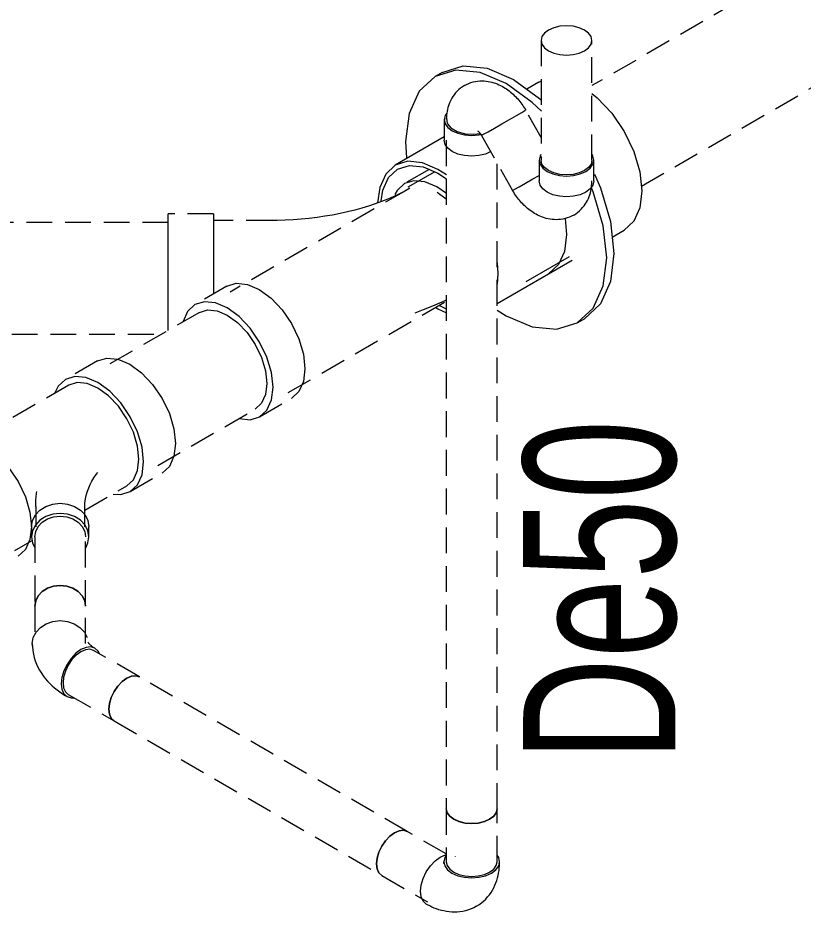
# Model space of a CAD drawing. Header units: millimetres. Extents: x 160489 to 365751, y -78341 to 15608.
# Drawn here: x 186321 to 187094, y -68219 to -67339 of the extents above; entities that cross this region are included whole.
import ezdxf

# ---------------------------------------------------------------- set-up
doc = ezdxf.new("R2010")
doc.units = ezdxf.units.MM
doc.linetypes.add('长划线_2', pattern=[38.1, 25.4, -12.7])
doc.layers.add('P-PIPE-____-IDEN', color=7, linetype='Continuous', lineweight=5)
doc.layers.add('P-PIPE-____-OTLN', color=7, linetype='Continuous', lineweight=35)
doc.styles.add('TJ_FangSong', font='', dxfattribs={"width": 0.7, "height": 150})
doc.styles.get('TJ_FangSong').set_extended_font_data('TJ_FangSong')

# ---------------------------------------------------------------- blocks, each defined once
blk = doc.blocks.new('三通_变径顺水三通-粘接-塑料-复合管 - 标准-2506312-卫生间WC1 排水系统图')
at = {"layer": 'P-PIPE-____-OTLN', "linetype": '长划线_2', "lineweight": 5}
for p, q in [((115900.98, -67487.92), (115876.69, -67501.94)), ((115879.99, -67507.66), (115705.07, -67608.65)), ((115917.91, -67517.15), (115908.88, -67510.67)), ((115688.57, -67531.55), (115644.12, -67531.55)), ((115746.14, -67538.16), (115688.57, -67538.16)), ((115701.77, -67602.93), (115670.34, -67621.08)), ((115762.22, -67707.64), (115917.89, -67617.76)), ((115734.09, -67731.5), (115765.53, -67713.36))]:
    blk.add_line(p, q, dxfattribs=at)
for points in [[(115882.04, -67506.48, 0), (115877.03, -67509.26, 0), (115871.73, -67511.97, 0), (115866.15, -67514.6, 0), (115860.32, -67517.14, 0), (115854.23, -67519.57, 0), (115847.91, -67521.89, 0), (115841.36, -67524.08, 0), (115834.61, -67526.13, 0), (115827.67, -67528.05, 0), (115820.55, -67529.81, 0), (115813.26, -67531.42, 0), (115805.84, -67532.87, 0), (115798.29, -67534.15, 0), (115790.62, -67535.25, 0), (115782.86, -67536.19, 0), (115775.02, -67536.94, 0), (115767.12, -67537.52, 0), (115759.18, -67537.91, 0), (115751.2, -67538.12, 0), (115746.14, -67538.16, 0)], [(115917.94, -67511.65, 0), (115908.57, -67505.1, 0), (115896.9, -67500.13, 0), (115886.03, -67499.06, 0), (115876.69, -67501.94, 0), (115869.53, -67508.58, 0), (115867.12, -67512.76, 0)], [(115644.12, -67632.12, 0), (115644.12, -67617.39, 0), (115644.12, -67601.16, 0), (115644.12, -67584.53, 0), (115644.12, -67568.63, 0), (115644.12, -67554.55, 0), (115644.12, -67543.25, 0), (115644.12, -67535.5, 0), (115644.12, -67531.82, 0), (115644.12, -67531.56, 0)], [(115688.57, -67531.56, 0), (115688.57, -67531.82, 0), (115688.57, -67535.5, 0), (115688.57, -67543.25, 0), (115688.57, -67554.55, 0), (115688.57, -67568.63, 0), (115688.57, -67584.53, 0), (115688.57, -67601.16, 0), (115688.57, -67610.68, 0)], [(115701.77, -67602.93, 0), (115711.11, -67600.05, 0), (115721.98, -67601.13, 0), (115733.65, -67606.09, 0), (115745.32, -67614.6, 0), (115756.19, -67626.08, 0), (115765.53, -67639.74, 0), (115772.69, -67654.66, 0), (115777.19, -67669.81, 0), (115778.73, -67684.17, 0)], [(115747.3, -67702.32, 0), (115745.76, -67687.96, 0), (115741.26, -67672.8, 0), (115734.09, -67657.89, 0), (115724.76, -67644.22, 0), (115713.89, -67632.74, 0), (115702.22, -67624.23, 0), (115690.55, -67619.27, 0), (115679.68, -67618.19, 0), (115670.34, -67621.08, 0), (115663.18, -67627.72, 0), (115658.67, -67637.68, 0)], [(115917.89, -67616.56, 0), (115913.33, -67618.71, 0), (115904.3, -67622.64, 0), (115895.08, -67626.32, 0), (115886.86, -67629.33, 0)], [(115644.12, -67646.63, 0), (115644.12, -67644.33, 0), (115644.12, -67632.12, 0)], [(115778.73, -67684.17, 0), (115777.19, -67696.76, 0), (115772.69, -67706.71, 0), (115765.53, -67713.36, 0)], [(115713.89, -67733.31, 0), (115724.76, -67734.38, 0), (115734.09, -67731.5, 0), (115741.26, -67724.86, 0), (115745.76, -67714.9, 0), (115747.3, -67702.32, 0)]]:
    blk.add_polyline3d(points, dxfattribs=at)
blk = doc.blocks.new('三通_变径顺水三通-粘接-塑料-复合管 - 标准-V29-卫生间WC1 排水系统图')
at = {"layer": 'P-PIPE-____-OTLN', "linetype": '长划线_2', "lineweight": 5}
for p, q in [((115574.33, -67676.51), (115542.9, -67694.66)), ((115546.2, -67700.38), (115435.78, -67764.13)), ((115432.48, -67758.41), (115401.05, -67776.55)), ((115606.65, -67805.08), (115638.08, -67786.94)), ((115561.85, -67823.32), (115603.35, -67799.36)), ((115513.59, -67819.85), (115513.59, -67839.65)), ((115561.85, -67839.65), (115561.85, -67819.85)), ((115509.44, -67839.65), (115509.44, -67849.72)), ((115566, -67849.72), (115566, -67839.65)), ((115492.93, -67863.11), (115510.01, -67853.25)), ((115464.8, -67886.98), (115496.23, -67868.83))]:
    blk.add_line(p, q, dxfattribs=at)
for points in [[(115574.33, -67676.51, 0), (115583.66, -67673.63, 0), (115594.54, -67674.71, 0), (115606.2, -67679.67, 0), (115617.87, -67688.18, 0), (115628.74, -67699.66, 0), (115638.08, -67713.32, 0), (115645.25, -67728.24, 0), (115649.75, -67743.39, 0), (115651.28, -67757.75, 0)], [(115619.85, -67775.9, 0), (115618.32, -67761.54, 0), (115613.81, -67746.38, 0), (115606.65, -67731.47, 0), (115597.31, -67717.8, 0), (115586.44, -67706.33, 0), (115574.77, -67697.81, 0), (115563.11, -67692.85, 0), (115552.23, -67691.78, 0), (115542.9, -67694.66, 0), (115535.73, -67701.3, 0), (115532.29, -67707.93, 0)], [(115615.18, -67773.2, 0), (115613.81, -67760.33, 0), (115609.77, -67746.74, 0), (115603.35, -67733.37, 0), (115594.98, -67721.12, 0), (115585.23, -67710.84, 0), (115574.77, -67703.21, 0), (115564.31, -67698.76, 0), (115554.57, -67697.79, 0), (115546.2, -67700.38, 0)], [(115432.48, -67758.41, 0), (115441.82, -67755.52, 0), (115452.69, -67756.6, 0), (115464.36, -67761.56, 0), (115476.02, -67770.07, 0), (115486.9, -67781.55, 0), (115496.23, -67795.21, 0), (115503.4, -67810.13, 0), (115507.9, -67825.29, 0), (115509.44, -67839.65, 0)], [(115651.28, -67757.75, 0), (115649.75, -67770.34, 0), (115645.25, -67780.29, 0), (115638.08, -67786.94, 0)], [(115478.01, -67857.79, 0), (115476.47, -67843.43, 0), (115471.97, -67828.28, 0), (115464.8, -67813.36, 0), (115455.47, -67799.7, 0), (115444.59, -67788.22, 0), (115432.93, -67779.71, 0), (115421.26, -67774.75, 0), (115410.39, -67773.67, 0), (115401.05, -67776.55, 0), (115393.88, -67783.2, 0), (115389.38, -67793.15, 0)], [(115589.86, -67807.63, 0), (115597.31, -67807.96, 0), (115606.65, -67805.08, 0), (115613.81, -67798.44, 0), (115618.32, -67788.48, 0), (115619.85, -67775.9, 0)], [(115603.35, -67799.36, 0), (115609.77, -67793.41, 0), (115613.81, -67784.48, 0), (115615.18, -67773.2, 0)], [(115561.85, -67819.85, 0), (115561.96, -67816.82, 0), (115562.27, -67813.79, 0), (115562.8, -67810.74, 0), (115563.55, -67807.66, 0), (115564.54, -67804.54, 0), (115565.76, -67801.38, 0), (115567.23, -67798.19, 0), (115568.96, -67794.96, 0), (115570.96, -67791.71, 0), (115573.23, -67788.43, 0), (115574.79, -67786.4, 0)], [(115513.59, -67819.85, 0), (115513.81, -67813.49, 0), (115514.47, -67807.15, 0), (115514.82, -67805.13, 0)], [(115509.44, -67839.65, 0), (115510.4, -67833.67, 0), (115513.23, -67828.1, 0), (115517.72, -67823.32, 0), (115523.58, -67819.65, 0), (115530.4, -67817.34, 0), (115537.72, -67816.55, 0), (115545.04, -67817.34, 0), (115551.86, -67819.65, 0), (115557.72, -67823.32, 0), (115562.21, -67828.1, 0), (115565.04, -67833.67, 0), (115566, -67839.65, 0)], [(115566, -67849.72, 0), (115565.04, -67843.74, 0), (115562.21, -67838.17, 0), (115557.72, -67833.39, 0), (115551.86, -67829.72, 0), (115545.04, -67827.41, 0), (115537.72, -67826.63, 0), (115530.4, -67827.41, 0), (115523.58, -67829.72, 0), (115517.72, -67833.39, 0), (115513.23, -67838.17, 0), (115510.4, -67843.74, 0), (115509.44, -67849.72, 0)], [(115509.44, -67839.65, 0), (115507.9, -67852.23, 0), (115503.4, -67862.19, 0), (115496.23, -67868.83, 0)], [(115509.44, -67849.72, 0), (115510.4, -67855.7, 0), (115512.6, -67860.32, 0)], [(115562.85, -67860.32, 0), (115565.04, -67855.7, 0), (115566, -67849.72, 0)], [(115444.59, -67888.78, 0), (115455.47, -67889.86, 0), (115464.8, -67886.98, 0), (115471.97, -67880.33, 0), (115476.47, -67870.38, 0), (115478.01, -67857.79, 0)]]:
    blk.add_polyline3d(points, dxfattribs=at)
blk = doc.blocks.new('套管_刚性防水套管B型 - DN100 D2_168-2093285-卫生间WC1 排水系统图')
at = {"layer": 'P-PIPE-____-OTLN', "lineweight": 5}
for p, q in [((115913.9, -67392.41), (115906.83, -67396.5)), ((116009.08, -67402.13), (116011.03, -67401.1)), ((116009.08, -67402.13), (115997.16, -67409.01)), ((115915.89, -67455.93), (115867.66, -67483.78)), ((115877.84, -67460.59), (115878.77, -67476.67)), ((115906.45, -67490.25), (115880.16, -67505.43)), ((116034.82, -67536.38), (116036.23, -67552.03)), ((116081.16, -67554.5), (116093.08, -67547.62)), ((115967.89, -67619.9), (116041.93, -67577.15)), ((115996.55, -67598.16), (116039.05, -67573.62)), ((115969.06, -67590.82), (115968.37, -67580.07)), ((115968.37, -67600.77), (115969.06, -67590.82)), ((115917.96, -67625.51), (115910.74, -67622.05)), ((116046.83, -67638.98), (116053.9, -67634.9))]:
    blk.add_line(p, q, dxfattribs=at)
for points in [[(116011.5, -67430.7, 0), (116002.46, -67422.12, 0), (115976.83, -67403.43, 0), (115951.21, -67392.53, 0), (115927.34, -67390.17, 0), (115906.83, -67396.5, 0), (115891.1, -67411.09, 0), (115881.21, -67432.95, 0), (115877.84, -67460.59, 0)], [(115913.9, -67392.41, 0), (115934.41, -67386.09, 0), (115958.28, -67388.45, 0), (115983.9, -67399.35, 0), (116009.53, -67418.04, 0), (116011.29, -67419.62, 0)], [(116061.31, -67413.22, 0), (116066.45, -67417.5, 0), (116080.78, -67432.62, 0), (116093.08, -67450.63, 0), (116102.52, -67470.28, 0), (116108.45, -67490.25, 0), (116110.48, -67509.17, 0)], [(115917.96, -67493.41, 0), (115909.66, -67487.94, 0), (115894.29, -67481.4, 0), (115879.96, -67479.98, 0), (115867.66, -67483.78, 0), (115858.22, -67492.53, 0), (115852.29, -67505.65, 0), (115850.28, -67520.86, 0)], [(115853.64, -67518.93, 0), (115855.36, -67508.37, 0), (115860.98, -67495.96, 0), (115869.91, -67487.67, 0), (115881.55, -67484.08, 0), (115895.11, -67485.42, 0), (115909.66, -67491.61, 0), (115917.96, -67497.12, 0)], [(116063.88, -67492.49, 0), (116069.64, -67506, 0), (116079.53, -67539.28, 0), (116082.9, -67570.81, 0)], [(116075.83, -67574.89, 0), (116072.46, -67543.36, 0), (116062.57, -67510.08, 0), (116061.01, -67506.17, 0)], [(116110.48, -67509.17, 0), (116108.45, -67525.75, 0), (116102.52, -67538.87, 0), (116093.08, -67547.62, 0)], [(116036.23, -67552.03, 0), (116034.21, -67568.62, 0), (116028.27, -67581.73, 0), (116018.83, -67590.49, 0)], [(115967.82, -67626.36, 0), (115976.83, -67632.05, 0), (116002.46, -67642.95, 0), (116026.33, -67645.31, 0), (116046.83, -67638.98, 0), (116062.57, -67624.39, 0), (116072.46, -67602.53, 0), (116075.83, -67574.89, 0)], [(116082.9, -67570.81, 0), (116079.53, -67598.45, 0), (116069.64, -67620.31, 0), (116053.9, -67634.9, 0)], [(115907.67, -67623.92, 0), (115909.66, -67625.11, 0), (115917.96, -67629.22, 0)]]:
    blk.add_polyline3d(points, dxfattribs=at)
blk = doc.blocks.new('存水弯_S 型-塑料-复合管 - 标准-2952550-卫生间WC1 排水系统图')
at = {"layer": 'P-PIPE-____-OTLN', "linetype": '长划线_2', "lineweight": 5}
for p, q in [((115996, -67429.65), (115995.9, -67429.68)), ((116011.23, -67456.66), (115996, -67429.65)), ((115915.89, -67438.92), (115915.89, -67459.33)), ((115917.99, -67437.66), (115918.69, -67442.53)), ((115952.58, -67454.44), (115983.13, -67508.61)), ((116009.23, -67478.93), (116009.23, -67499.34)), ((116063.23, -67499.34), (116063.23, -67478.93))]:
    blk.add_line(p, q, dxfattribs=at)
for points in [[(115935.78, -67405.36, 0), (115937.83, -67404.27, 0), (115939.95, -67403.32, 0), (115942.12, -67402.53, 0), (115944.3, -67401.89, 0), (115946.5, -67401.4, 0), (115948.68, -67401.06, 0), (115950.84, -67400.87, 0), (115952.96, -67400.8, 0), (115955.04, -67400.85, 0), (115957.07, -67401.02, 0), (115959.05, -67401.28, 0), (115960.97, -67401.64, 0), (115962.83, -67402.09, 0), (115964.63, -67402.61, 0), (115966.37, -67403.19, 0), (115968.06, -67403.84, 0), (115969.7, -67404.55, 0), (115971.29, -67405.31, 0), (115972.83, -67406.12, 0), (115974.32, -67406.97, 0), (115975.76, -67407.86, 0), (115977.17, -67408.79, 0), (115978.53, -67409.76, 0), (115979.86, -67410.77, 0), (115981.15, -67411.8, 0), (115982.4, -67412.87, 0), (115983.62, -67413.97, 0), (115984.8, -67415.1, 0), (115985.95, -67416.26, 0), (115987.07, -67417.44, 0), (115988.16, -67418.65, 0), (115989.21, -67419.88, 0), (115990.23, -67421.14, 0), (115991.22, -67422.42, 0), (115992.18, -67423.72, 0), (115993.11, -67425.05, 0), (115994.01, -67426.4, 0), (115994.88, -67427.76, 0), (115995.71, -67429.15, 0), (115996, -67429.65, 0)], [(115935.78, -67405.36, 0), (115933.8, -67406.6, 0), (115931.92, -67407.96, 0), (115930.15, -67409.44, 0), (115928.51, -67411.01, 0), (115926.99, -67412.67, 0), (115925.6, -67414.39, 0), (115924.35, -67416.16, 0), (115923.23, -67417.96, 0), (115922.24, -67419.79, 0), (115921.36, -67421.63, 0), (115920.61, -67423.48, 0), (115919.96, -67425.32, 0), (115919.42, -67427.15, 0), (115918.96, -67428.97, 0), (115918.6, -67430.78, 0), (115918.32, -67432.56, 0), (115918.11, -67434.34, 0), (115917.97, -67436.09, 0), (115917.9, -67437.82, 0), (115917.89, -67438.92, 0)], [(115918.3, -67432.49, 0), (115916.81, -67434.88, 0), (115915.89, -67438.92, 0), (115916.81, -67442.95, 0), (115919.51, -67446.71, 0), (115923.8, -67449.94, 0), (115929.39, -67452.42, 0), (115935.9, -67453.97, 0), (115942.89, -67454.51, 0), (115949.88, -67453.97, 0), (115952.01, -67453.59, 0)], [(115952.67, -67454.4, 0), (115954.67, -67453.3, 0), (115959.04, -67450.87, 0), (115965.27, -67447.37, 0), (115972.58, -67443.23, 0), (115980.1, -67438.94, 0), (115986.9, -67435.03, 0)], [(115986.9, -67435.03, 0), (115992.19, -67431.96, 0), (115995.31, -67430.1, 0), (115996, -67429.65, 0)], [(115918.74, -67442.65, 0), (115922.42, -67447.2, 0), (115928.55, -67450.74, 0), (115936.43, -67452.86, 0), (115945.08, -67453.3, 0), (115951.14, -67452.54, 0)], [(115948.78, -67449.95, 0), (115948.8, -67449.97, 0), (115948.86, -67450.01, 0), (115948.95, -67450.07, 0), (115949.08, -67450.17, 0), (115949.23, -67450.29, 0), (115949.41, -67450.44, 0), (115949.61, -67450.62, 0), (115949.82, -67450.82, 0), (115950.05, -67451.05, 0), (115950.29, -67451.31, 0), (115950.54, -67451.58, 0), (115950.79, -67451.88, 0), (115951.05, -67452.2, 0), (115951.31, -67452.53, 0), (115951.56, -67452.88, 0), (115951.82, -67453.24, 0), (115952.07, -67453.62, 0), (115952.32, -67454.01, 0), (115952.56, -67454.4, 0), (115952.58, -67454.44, 0)], [(115961.75, -67470.48, 0), (115956.39, -67472.83, 0), (115949.88, -67474.39, 0), (115942.89, -67474.92, 0), (115935.9, -67474.39, 0), (115929.39, -67472.83, 0), (115923.8, -67470.35, 0), (115919.51, -67467.12, 0), (115916.81, -67463.36, 0), (115915.89, -67459.33, 0)], [(116011.07, -67473.28, 0), (116010.15, -67474.89, 0), (116009.23, -67478.93, 0), (116010.15, -67482.96, 0), (116012.85, -67486.72, 0), (116017.14, -67489.95, 0), (116022.73, -67492.43, 0), (116029.24, -67493.98, 0), (116036.23, -67494.51, 0), (116043.22, -67493.98, 0), (116049.73, -67492.43, 0), (116055.32, -67489.95, 0)], [(116055.32, -67489.95, 0), (116059.61, -67486.72, 0), (116062.31, -67482.96, 0), (116063.23, -67478.93, 0), (116062.31, -67474.89, 0), (116061.44, -67473.34, 0)], [(115983.13, -67508.61, 0), (115983.23, -67508.57, 0), (115985.25, -67507.5, 0), (115989.66, -67505.04, 0), (115995.86, -67501.53, 0), (116003.14, -67497.35, 0), (116009.26, -67493.8, 0)], [(116055.32, -67510.36, 0), (116049.73, -67512.84, 0), (116043.22, -67514.4, 0), (116036.23, -67514.93, 0), (116029.24, -67514.4, 0), (116022.73, -67512.84, 0), (116017.14, -67510.36, 0), (116012.85, -67507.13, 0), (116010.15, -67503.37, 0), (116009.23, -67499.34, 0)], [(116043.35, -67532.89, 0), (116045.32, -67531.66, 0), (116047.2, -67530.29, 0), (116048.97, -67528.82, 0), (116050.62, -67527.24, 0), (116052.14, -67525.59, 0), (116053.52, -67523.87, 0), (116054.77, -67522.1, 0), (116055.89, -67520.29, 0), (116056.89, -67518.46, 0), (116057.76, -67516.62, 0), (116058.51, -67514.78, 0), (116059.16, -67512.94, 0), (116059.71, -67511.11, 0), (116060.16, -67509.29, 0), (116060.52, -67507.48, 0), (116060.81, -67505.69, 0), (116061.01, -67503.92, 0), (116061.15, -67502.17, 0), (116061.22, -67500.43, 0), (116061.23, -67499.34, 0)], [(116063.23, -67499.34, 0), (116062.31, -67503.37, 0), (116059.61, -67507.13, 0), (116055.32, -67510.36, 0)], [(116043.35, -67532.89, 0), (116041.29, -67533.99, 0), (116039.17, -67534.93, 0), (116037.01, -67535.73, 0), (116034.82, -67536.37, 0), (116032.63, -67536.85, 0), (116030.44, -67537.19, 0), (116028.28, -67537.39, 0), (116026.16, -67537.46, 0), (116024.08, -67537.4, 0), (116022.05, -67537.24, 0), (116020.08, -67536.97, 0), (116018.16, -67536.61, 0), (116016.3, -67536.17, 0), (116014.5, -67535.65, 0), (116012.75, -67535.06, 0), (116011.06, -67534.41, 0), (116009.42, -67533.71, 0), (116007.84, -67532.95, 0), (116006.3, -67532.14, 0), (116004.81, -67531.29, 0), (116003.36, -67530.39, 0), (116001.95, -67529.46, 0), (116000.59, -67528.49, 0), (115999.26, -67527.49, 0), (115997.98, -67526.45, 0), (115996.72, -67525.38, 0), (115995.5, -67524.28, 0), (115994.32, -67523.16, 0), (115993.17, -67522, 0), (115992.05, -67520.82, 0), (115990.97, -67519.61, 0), (115989.91, -67518.37, 0), (115988.89, -67517.12, 0), (115987.9, -67515.83, 0), (115986.94, -67514.53, 0), (115986.01, -67513.21, 0), (115985.11, -67511.86, 0), (115984.25, -67510.49, 0), (115983.41, -67509.11, 0), (115983.13, -67508.61, 0)]]:
    blk.add_polyline3d(points, dxfattribs=at)
blk = doc.blocks.new('弯头_热熔对接-塑料-复合管 - 标准-V31-卫生间WC1 排水系统图')
at = {"layer": 'P-PIPE-____-OTLN', "linetype": '长划线_2', "lineweight": 5}
for p, q in [((115917.89, -68117.46), (115917.89, -68169.47)), ((115967.89, -68169.47), (115967.89, -68117.46)), ((115917.72, -68161.83), (115879.38, -68139.69)), ((115927.02, -68164.18), (115926.9, -68164.14)), ((115854.38, -68182.99), (115899.42, -68209))]:
    blk.add_line(p, q, dxfattribs=at)
for points in [[(115917.89, -68117.46, 0), (115918.74, -68121.19, 0), (115921.24, -68124.67, 0), (115925.22, -68127.66, 0), (115930.39, -68129.96, 0), (115936.42, -68131.4, 0), (115942.89, -68131.89, 0), (115949.36, -68131.4, 0), (115955.39, -68129.96, 0), (115960.57, -68127.66, 0)], [(115960.57, -68127.66, 0), (115964.54, -68124.67, 0), (115967.04, -68121.19, 0), (115967.89, -68117.46, 0)], [(115854.38, -68182.99, 0), (115851.57, -68180.39, 0), (115849.8, -68176.48, 0), (115849.2, -68171.55, 0), (115849.8, -68165.92, 0), (115851.57, -68159.98, 0), (115854.38, -68154.13, 0), (115858.04, -68148.77, 0), (115862.3, -68144.27, 0), (115866.88, -68140.93, 0)], [(115866.88, -68140.93, 0), (115871.45, -68138.98, 0), (115875.72, -68138.56, 0), (115879.38, -68139.69, 0)], [(115893.14, -68204, 0), (115892.48, -68198.58, 0), (115893.14, -68192.38, 0), (115895.08, -68185.84, 0), (115898.17, -68179.41, 0), (115902.2, -68173.52, 0), (115906.89, -68168.57, 0), (115911.92, -68164.9, 0)], [(115911.92, -68164.9, 0), (115916.95, -68162.75, 0), (115917.93, -68162.53, 0)], [(115917.68, -68163.13, 0), (115916.33, -68165.36, 0), (115915.39, -68169.47, 0), (115916.33, -68173.58, 0), (115919.08, -68177.41, 0), (115923.45, -68180.69, 0), (115929.14, -68183.22, 0), (115935.78, -68184.8, 0), (115942.89, -68185.34, 0), (115950.01, -68184.8, 0), (115956.64, -68183.22, 0), (115962.34, -68180.69, 0)], [(115962.34, -68180.69, 0), (115966.71, -68177.41, 0), (115969.46, -68173.58, 0), (115970.39, -68169.47, 0), (115969.46, -68165.36, 0), (115968.1, -68163.13, 0)], [(115915.27, -68171, 0), (115915.28, -68170.96, 0), (115915.3, -68170.84, 0), (115915.33, -68170.63, 0), (115915.36, -68170.35, 0), (115915.38, -68169.99, 0), (115915.39, -68169.55, 0), (115915.39, -68169.47, 0)], [(115917.89, -68169.47, 0), (115918.74, -68173.2, 0), (115921.24, -68176.68, 0), (115925.22, -68179.67, 0), (115930.39, -68181.97, 0), (115936.42, -68183.41, 0), (115942.89, -68183.9, 0), (115949.36, -68183.41, 0), (115955.39, -68181.97, 0), (115960.57, -68179.67, 0)], [(115947.57, -68213.33, 0), (115950.04, -68211.79, 0), (115952.4, -68210.08, 0), (115954.61, -68208.23, 0), (115956.68, -68206.25, 0), (115958.6, -68204.17, 0), (115960.35, -68201.99, 0), (115961.95, -68199.73, 0), (115963.38, -68197.43, 0), (115964.66, -68195.07, 0), (115965.79, -68192.69, 0), (115966.77, -68190.29, 0), (115967.62, -68187.87, 0), (115968.34, -68185.45, 0), (115968.94, -68183.03, 0), (115969.43, -68180.61, 0), (115969.81, -68178.19, 0), (115970.09, -68175.78, 0), (115970.28, -68173.38, 0), (115970.38, -68170.98, 0), (115970.39, -68169.47, 0)], [(115960.57, -68179.67, 0), (115964.54, -68176.68, 0), (115967.04, -68173.2, 0), (115967.89, -68169.47, 0)], [(115898.17, -68211.16, 0), (115895.08, -68208.3, 0), (115893.18, -68204.16, 0)], [(115947.57, -68213.33, 0), (115945, -68214.7, 0), (115942.34, -68215.89, 0), (115939.63, -68216.88, 0), (115936.88, -68217.69, 0), (115934.12, -68218.3, 0), (115931.35, -68218.73, 0), (115928.61, -68218.98, 0), (115925.89, -68219.07, 0), (115923.21, -68219, 0), (115920.59, -68218.79, 0), (115918.01, -68218.44, 0), (115915.5, -68217.97, 0), (115913.04, -68217.38, 0), (115910.64, -68216.69, 0), (115908.3, -68215.9, 0), (115906.01, -68215.02, 0), (115903.79, -68214.06, 0), (115901.61, -68213.02, 0), (115899.49, -68211.91, 0), (115898.17, -68211.16, 0)]]:
    blk.add_polyline3d(points, dxfattribs=at)
blk = doc.blocks.new('弯头_热熔对接-塑料-复合管 - 标准-V32-卫生间WC1 排水系统图')
at = {"layer": 'P-PIPE-____-OTLN', "linetype": '长划线_2', "lineweight": 5}
for p, q in [((115512.72, -67917.84), (115512.72, -67954.62)), ((115562.72, -67954.62), (115562.72, -67917.84)), ((115511.16, -67960.43), (115510.22, -67954.62)), ((115615.7, -67987.46), (115570.66, -67961.45)), ((115545.66, -68004.75), (115590.7, -68030.76))]:
    blk.add_line(p, q, dxfattribs=at)
for points in [[(115512.72, -67917.84, 0), (115513.57, -67912.56, 0), (115516.07, -67907.63, 0), (115520.04, -67903.41, 0), (115525.22, -67900.16, 0), (115531.25, -67898.12, 0), (115537.72, -67897.43, 0), (115544.19, -67898.12, 0), (115550.22, -67900.16, 0), (115555.4, -67903.41, 0), (115559.37, -67907.63, 0), (115561.87, -67912.56, 0), (115562.72, -67917.84, 0)], [(115510.22, -67954.62, 0), (115511.16, -67948.81, 0), (115513.9, -67943.39, 0), (115518.28, -67938.74, 0), (115523.97, -67935.17, 0), (115530.6, -67932.93, 0), (115537.72, -67932.16, 0), (115544.84, -67932.93, 0), (115551.47, -67935.17, 0), (115557.17, -67938.74, 0), (115561.54, -67943.39, 0), (115564.28, -67948.81, 0)], [(115510.22, -67954.62, 0), (115510.34, -67958.13, 0), (115510.71, -67961.62, 0), (115511.3, -67965.06, 0), (115512.13, -67968.44, 0), (115513.16, -67971.73, 0), (115514.4, -67974.93, 0), (115515.82, -67978.01, 0), (115517.41, -67980.98, 0), (115519.16, -67983.83, 0), (115521.04, -67986.55, 0), (115523.05, -67989.15, 0), (115525.18, -67991.64, 0), (115527.42, -67994, 0), (115529.75, -67996.24, 0), (115532.17, -67998.38, 0), (115534.68, -68000.41, 0), (115537.26, -68002.33, 0), (115539.92, -68004.15, 0), (115542.64, -68005.87, 0), (115544.41, -68006.92, 0)], [(115565.04, -67953.46, 0), (115565.06, -67953.5, 0), (115565.13, -67953.62, 0), (115565.25, -67953.82, 0), (115565.45, -67954.1, 0), (115565.72, -67954.45, 0), (115566.08, -67954.87, 0), (115566.54, -67955.34, 0), (115567.09, -67955.86, 0), (115567.74, -67956.43, 0), (115568.49, -67957.03, 0), (115569.34, -67957.65, 0), (115570.3, -67958.3, 0), (115571.35, -67958.96, 0), (115571.91, -67959.29, 0)], [(115576.25, -67964.44, 0), (115575, -67962.15, 0), (115571.91, -67959.29, 0), (115567.88, -67958.04, 0), (115563.19, -67958.51, 0), (115558.16, -67960.65, 0), (115553.12, -67964.32, 0), (115548.43, -67969.27, 0), (115544.41, -67975.16, 0), (115541.32, -67981.6, 0), (115539.37, -67988.13, 0), (115538.71, -67994.33, 0)], [(115570.66, -67961.45, 0), (115566.99, -67960.32, 0), (115562.73, -67960.74, 0), (115558.16, -67962.69, 0), (115553.58, -67966.03, 0), (115549.32, -67970.53, 0), (115545.66, -67975.89, 0), (115542.85, -67981.73, 0), (115541.08, -67987.68, 0), (115540.48, -67993.31, 0)], [(115615.7, -67987.46, 0), (115612.04, -67986.33, 0), (115607.77, -67986.75, 0), (115603.2, -67988.7, 0), (115598.62, -67992.03, 0), (115594.36, -67996.53, 0), (115590.7, -68001.89, 0), (115587.89, -68007.74, 0), (115586.12, -68013.68, 0), (115585.52, -68019.31, 0)], [(115538.71, -67994.33, 0), (115539.37, -67999.76, 0), (115541.32, -68004.05, 0), (115544.41, -68006.92, 0), (115548.43, -68008.16, 0), (115551.04, -68008.1, 0)], [(115540.48, -67993.31, 0), (115541.08, -67998.24, 0), (115542.85, -68002.15, 0), (115545.66, -68004.75, 0)], [(115585.52, -68019.31, 0), (115586.12, -68024.25, 0), (115587.89, -68028.15, 0), (115590.7, -68030.76, 0)]]:
    blk.add_polyline3d(points, dxfattribs=at)

msp = doc.modelspace()

# ---------------------------------------------------------------- linework, layer by layer
at = {"layer": 'P-PIPE-____-OTLN', "linetype": '长划线_2', "lineweight": 5}
for p, q in [((187687.82, -66942.46), (186885.79, -67405.5)), ((186934.53, -67504.38), (187742.82, -67037.72)), ((186835.79, -67360.97), (186835.79, -67478.93)), ((186885.79, -67478.93), (186885.79, -67360.97)), ((186742.46, -67459.33), (186742.46, -68117.46)), ((186792.46, -68117.46), (186792.46, -67481.39)), ((186468.68, -67540.31), (186009.82, -67540.31)), ((186499.28, -67628.66), (186403.27, -67684.09)), ((186009.82, -67650.31), (186461.78, -67650.31)), ((186458.27, -67779.35), (186554.28, -67723.92)), ((186337.28, -67849.72), (186337.28, -67917.84)), ((186387.28, -67917.84), (186387.28, -67849.72)), ((186703.94, -68139.69), (186440.26, -67987.46)), ((186415.26, -68030.76), (186678.94, -68182.99))]:
    msp.add_line(p, q, dxfattribs=at)
for points in [[(186878.47, -67350.77, 0), (186873.29, -67348.47, 0), (186867.26, -67347.03, 0), (186860.79, -67346.54, 0), (186854.32, -67347.03, 0), (186848.29, -67348.47, 0), (186843.12, -67350.77, 0)], [(186843.12, -67350.77, 0), (186839.14, -67353.76, 0), (186836.65, -67357.24, 0), (186835.79, -67360.97, 0), (186836.65, -67364.71, 0), (186839.14, -67368.19, 0), (186843.12, -67371.18, 0)], [(186878.47, -67371.18, 0), (186882.44, -67368.19, 0), (186884.94, -67364.71, 0), (186885.79, -67360.97, 0), (186884.94, -67357.24, 0), (186882.44, -67353.76, 0), (186878.47, -67350.77, 0)], [(186843.12, -67371.18, 0), (186848.29, -67373.47, 0), (186854.32, -67374.91, 0), (186860.79, -67375.41, 0), (186867.26, -67374.91, 0), (186873.29, -67373.47, 0), (186878.47, -67371.18, 0)], [(186843.12, -67489.13, 0), (186839.14, -67486.14, 0), (186836.65, -67482.66, 0), (186835.79, -67478.93, 0)], [(186885.79, -67478.93, 0), (186884.94, -67482.66, 0), (186882.44, -67486.14, 0), (186878.47, -67489.13, 0)], [(186878.47, -67489.13, 0), (186873.29, -67491.43, 0), (186867.26, -67492.87, 0), (186860.79, -67493.36, 0), (186854.32, -67492.87, 0), (186848.29, -67491.43, 0), (186843.12, -67489.13, 0)], [(186499.28, -67628.66, 0), (186507.34, -67626.17, 0), (186516.72, -67627.1, 0), (186526.78, -67631.38, 0)], [(186526.78, -67631.38, 0), (186536.85, -67638.72, 0), (186546.23, -67648.63, 0), (186554.28, -67660.41, 0), (186560.46, -67673.28, 0), (186564.35, -67686.36, 0), (186565.67, -67698.74, 0)], [(186565.67, -67698.74, 0), (186564.35, -67709.6, 0), (186560.46, -67718.19, 0), (186554.28, -67723.92, 0)], [(186337.28, -67849.72, 0), (186338.14, -67844.44, 0), (186340.63, -67839.51, 0), (186344.61, -67835.29, 0), (186349.78, -67832.04, 0), (186355.81, -67830, 0), (186362.28, -67829.31, 0)], [(186362.28, -67829.31, 0), (186368.75, -67830, 0), (186374.78, -67832.04, 0), (186379.96, -67835.29, 0), (186383.93, -67839.51, 0), (186386.43, -67844.44, 0), (186387.28, -67849.72, 0)], [(186362.28, -67897.43, 0), (186355.81, -67898.12, 0), (186349.78, -67900.16, 0), (186344.61, -67903.41, 0), (186340.63, -67907.63, 0), (186338.14, -67912.56, 0), (186337.28, -67917.84, 0)], [(186387.28, -67917.84, 0), (186386.43, -67912.56, 0), (186383.93, -67907.63, 0), (186379.96, -67903.41, 0), (186374.78, -67900.16, 0), (186368.75, -67898.12, 0), (186362.28, -67897.43, 0)], [(186410.08, -68019.31, 0), (186410.69, -68013.68, 0), (186412.45, -68007.74, 0), (186415.26, -68001.89, 0), (186418.92, -67996.53, 0), (186423.19, -67992.03, 0), (186427.76, -67988.7, 0)], [(186427.76, -67988.7, 0), (186432.34, -67986.75, 0), (186436.6, -67986.33, 0), (186440.26, -67987.46, 0)], [(186415.26, -68030.76, 0), (186412.45, -68028.15, 0), (186410.69, -68024.25, 0), (186410.08, -68019.31, 0)], [(186749.78, -68127.66, 0), (186745.81, -68124.67, 0), (186743.31, -68121.19, 0), (186742.46, -68117.46, 0)], [(186792.46, -68117.46, 0), (186791.6, -68121.19, 0), (186789.11, -68124.67, 0), (186785.13, -68127.66, 0)], [(186785.13, -68127.66, 0), (186779.96, -68129.96, 0), (186773.93, -68131.4, 0), (186767.46, -68131.89, 0), (186760.99, -68131.4, 0), (186754.96, -68129.96, 0), (186749.78, -68127.66, 0)], [(186691.44, -68140.93, 0), (186686.87, -68144.27, 0), (186682.6, -68148.77, 0), (186678.94, -68154.13, 0), (186676.13, -68159.98, 0), (186674.37, -68165.92, 0), (186673.76, -68171.55, 0)], [(186703.94, -68139.69, 0), (186700.28, -68138.56, 0), (186696.02, -68138.98, 0), (186691.44, -68140.93, 0)], [(186673.76, -68171.55, 0), (186674.37, -68176.48, 0), (186676.13, -68180.39, 0), (186678.94, -68182.99, 0)]]:
    msp.add_polyline3d(points, dxfattribs=at)

# ---------------------------------------------------------------- block references
at = {"layer": 'P-PIPE-____-OTLN', "lineweight": 5}
msp.add_blockref('套管_刚性防水套管B型 - DN100 D2_168-2093285-卫生间WC1 排水系统图', (70824.56, 0), dxfattribs=at)
at = {"layer": 'P-PIPE-____-OTLN', "linetype": '长划线_2', "lineweight": 5}
for name in ['存水弯_S 型-塑料-复合管 - 标准-2952550-卫生间WC1 排水系统图', '三通_变径顺水三通-粘接-塑料-复合管 - 标准-2506312-卫生间WC1 排水系统图', '三通_变径顺水三通-粘接-塑料-复合管 - 标准-V29-卫生间WC1 排水系统图', '弯头_热熔对接-塑料-复合管 - 标准-V32-卫生间WC1 排水系统图', '弯头_热熔对接-塑料-复合管 - 标准-V31-卫生间WC1 排水系统图']:
    msp.add_blockref(name, (70824.56, 0), dxfattribs=at)

# ---------------------------------------------------------------- texts
at = {"layer": 'P-PIPE-____-IDEN', "insert": (186818.12, -68070.38), "char_height": 150, "width": 356.3501, "attachment_point": 1, "rotation": 90, "style": 'TJ_FangSong'}
msp.add_mtext('De50', dxfattribs=at)

doc.saveas('drawing.dxf')
